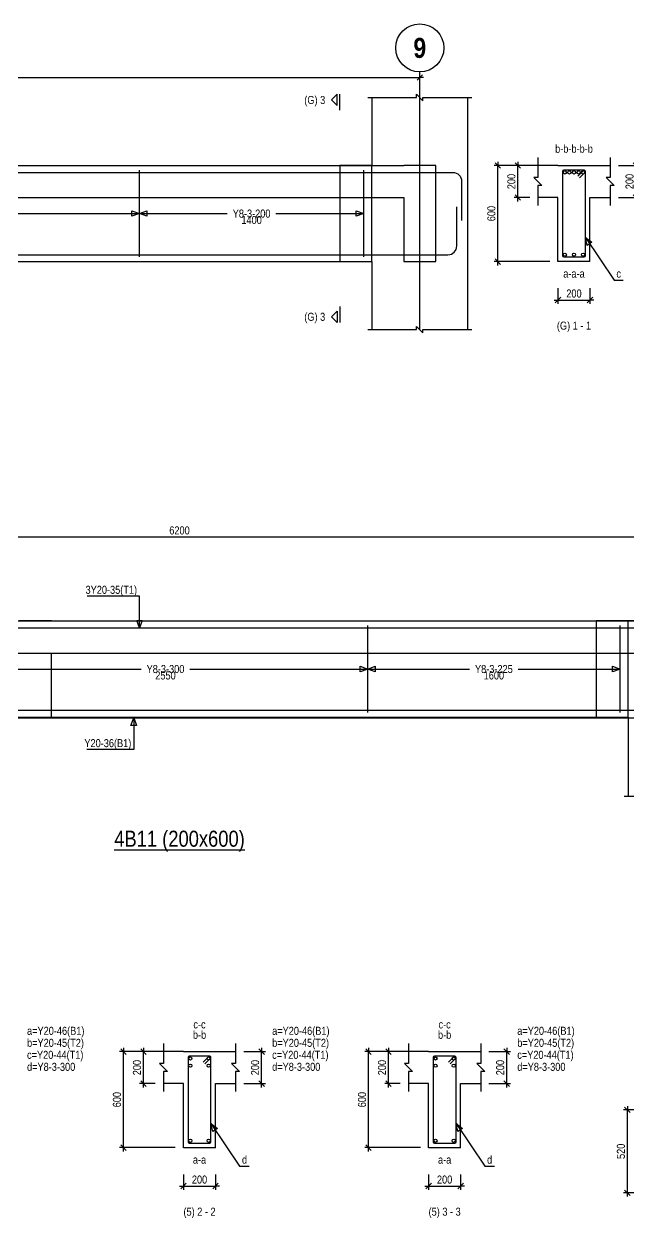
# Model space of a CAD drawing. Extents: x 0 to 206258, y -403073 to 0.
# Drawn here: x 21197 to 28741, y -251824 to -236904 of the extents above; entities that cross this region are included whole.
import ezdxf
from ezdxf.enums import TextEntityAlignment as Align
from ezdxf.lldxf.tags import DXFTag

# ---------------------------------------------------------------- set-up
doc = ezdxf.new("R2010")
doc.units = 0
doc.header["$LTSCALE"] = 1000
for name, color, linetype in [('Axis Circle(Dir 2)', 150, 'Continuous'), ('Axis Label(Dir 1)', 7, 'Continuous'), ('Axis Line(Dir 2)', 150, 'CENTER2'), ('Break Line', 5, 'Continuous'), ('Dimension Line', 5, 'Continuous'), ('Dimension Text', 5, 'Continuous'), ('Front Elevation Line', 40, 'Continuous'), ('Leader Line', 5, 'Continuous'), ('Link Line', 3, 'Continuous'), ('Rebar Label', 6, 'Continuous'), ('Rebar Line', 7, 'Continuous'), ('Section Label', 1, 'Continuous'), ('Section Line', 1, 'Continuous'), ('Top Rebar Label', 6, 'Continuous'), ('Top Rebar Line', 7, 'Continuous')]:
    doc.layers.add(name, color=color, linetype=linetype)
for name, color, linetype, true_color in [('Back Elevation Line', 191, 'HIDDEN2', 0xd4aaff), ('Beam Label(D)', 94, 'Continuous', 0x008100), ('Beam Line(D)', 112, 'Continuous', 0x00bd5e), ('Link Label', 94, 'Continuous', 0x008100)]:
    doc.layers.add(name, color=color, linetype=linetype, true_color=true_color)
doc.styles.add('Axis Label(Dir 1)', font='ARIALNB.TTF', dxfattribs={"height": 250})
doc.styles.add('Beam Label(D)', font='ARIALN.TTF', dxfattribs={"height": 200})
doc.styles.add('Dimension Text', font='ARIALN.TTF', dxfattribs={"height": 100})
doc.styles.add('Link Label', font='ARIALN.TTF', dxfattribs={"height": 100})
doc.styles.add('Rebar Label', font='ARIALN.TTF', dxfattribs={"height": 100})
doc.styles.add('Section Label', font='ARIALN.TTF', dxfattribs={"height": 100})
doc.styles.add('Top Rebar Label', font='ARIALN.TTF', dxfattribs={"height": 100})
tags = doc.linetypes.add('CENTER2', pattern=[1.125, 0.75, -0.125, 0.125, -0.125]).pattern_tags.tags
tags[10:11] = [DXFTag(74, 4), DXFTag(75, 0), DXFTag(340, '0'), DXFTag(46, 0.0), DXFTag(50, 0.0), DXFTag(44, 0.0), DXFTag(45, 0.0)]
tags[8:9] = [DXFTag(74, 4), DXFTag(75, 0), DXFTag(340, '0'), DXFTag(46, 0.0), DXFTag(50, 0.0), DXFTag(44, 0.0), DXFTag(45, 0.0)]
tags[6:7] = [DXFTag(74, 4), DXFTag(75, 0), DXFTag(340, '0'), DXFTag(46, 0.0), DXFTag(50, 0.0), DXFTag(44, 0.0), DXFTag(45, 0.0)]
tags[4:5] = [DXFTag(74, 4), DXFTag(75, 0), DXFTag(340, '0'), DXFTag(46, 0.0), DXFTag(50, 0.0), DXFTag(44, 0.0), DXFTag(45, 0.0)]
tags = doc.linetypes.add('HIDDEN2', pattern=[0.1875, 0.125, -0.0625]).pattern_tags.tags
tags[6:7] = [DXFTag(74, 4), DXFTag(75, 0), DXFTag(340, '0'), DXFTag(46, 0.0), DXFTag(50, 0.0), DXFTag(44, 0.0), DXFTag(45, 0.0)]
tags[4:5] = [DXFTag(74, 4), DXFTag(75, 0), DXFTag(340, '0'), DXFTag(46, 0.0), DXFTag(50, 0.0), DXFTag(44, 0.0), DXFTag(45, 0.0)]
doc.dimstyles.new('BEAM', dxfattribs={"dimtxt": 100, "dimasz": 30, "dimexe": 48.3, "dimexo": 103.5, "dimgap": 30, "dimtad": 1, "dimtoh": 1, "dimdec": 1, "dimlfac": 0.5, "dimdsep": 46, "dimtxsty": 'Dimension Text', "dimblk": 'PCDIM_TICK', "dimcen": 0.09, "dimclrd": 5, "dimclre": 5, "dimclrt": 5, "dimadec": 1, "dimazin": 0, "dimtp": 1, "dimtm": 1, "dimtfac": 1, "dimtdec": 4, "dimtofl": 0, "dimtmove": 0, "dimatfit": 3, "dimfxl": 1, "dimtolj": 1, "dimtzin": 0, "dimarcsym": 0})

# ---------------------------------------------------------------- blocks, each defined once
blk = doc.blocks.new('PCDIM_TICK')
at = {"layer": 'Dimension Line', "color": 0, "transparency": 33554687}
for p, q in [((1.15, 1.15), (-1.15, -1.15)), ((1.61, 0), (0, 0))]:
    blk.add_line(p, q, dxfattribs=at)
blk = doc.blocks.new('*U3114')
at = {"layer": 'Dimension Line', "color": 5, "true_color": 0x0000ff, "transparency": 16777216}
for p, q in [((13740, -237721), (13740, -237526)), ((26140, -237721), (26140, -237526)), ((13740, -237574), (26140, -237574))]:
    blk.add_line(p, q, dxfattribs=at)
at = {"layer": 'Dimension Line', "color": 5, "true_color": 0x0000ff, "transparency": 16777216, "xscale": 30, "yscale": 30, "rotation": 180.0000000000004}
blk.add_blockref('PCDIM_TICK', (13740, -237574), dxfattribs=at)
at = {"layer": 'Dimension Line', "color": 5, "true_color": 0x0000ff, "transparency": 16777216, "xscale": 30, "yscale": 30}
blk.add_blockref('PCDIM_TICK', (26140, -237574), dxfattribs=at)
at = {"layer": 'Dimension Line', "color": 5, "true_color": 0x0000ff, "transparency": 16777216, "insert": (19940, -237544), "char_height": 100, "width": 246.45, "attachment_point": 8, "style": 'Dimension Text'}
blk.add_mtext('6200', dxfattribs=at)
blk = doc.blocks.new('*U3115')
at = {"layer": 'Dimension Line', "color": 5, "true_color": 0x0000ff, "transparency": 16777216}
for p, q in [((28619, -238674), (28888, -238674)), ((28840, -239074), (28840, -238674)), ((28619, -239074), (28888, -239074))]:
    blk.add_line(p, q, dxfattribs=at)
at = {"layer": 'Dimension Line', "color": 5, "true_color": 0x0000ff, "transparency": 16777216, "xscale": 30, "yscale": 30}
for p, rotation in [((28840, -238674), 89.99999999999447), ((28840, -239074), 269.9999999999834)]:
    blk.add_blockref('PCDIM_TICK', p, dxfattribs=dict(at, rotation=rotation))
at = {"layer": 'Dimension Line', "color": 5, "true_color": 0x0000ff, "transparency": 16777216, "insert": (28810, -238874), "char_height": 100, "width": 182.77, "attachment_point": 8, "rotation": 90, "style": 'Dimension Text'}
blk.add_mtext('200', dxfattribs=at)
blk = doc.blocks.new('*U3116')
at = {"layer": 'Dimension Line', "color": 5, "true_color": 0x0000ff, "transparency": 16777216}
for p, q in [((27512, -238674), (27317, -238674)), ((27365, -239074), (27365, -238674)), ((27512, -239074), (27317, -239074))]:
    blk.add_line(p, q, dxfattribs=at)
at = {"layer": 'Dimension Line', "color": 5, "true_color": 0x0000ff, "transparency": 16777216, "xscale": 30, "yscale": 30}
for p, rotation in [((27365, -238674), 89.99999999999447), ((27365, -239074), 269.9999999999834)]:
    blk.add_blockref('PCDIM_TICK', p, dxfattribs=dict(at, rotation=rotation))
at = {"layer": 'Dimension Line', "color": 5, "true_color": 0x0000ff, "transparency": 16777216, "insert": (27335, -238874), "char_height": 100, "width": 182.77, "attachment_point": 8, "rotation": 90, "style": 'Dimension Text'}
blk.add_mtext('200', dxfattribs=at)
blk = doc.blocks.new('*U3117')
at = {"layer": 'Dimension Line', "color": 5, "true_color": 0x0000ff, "transparency": 16777216}
for p, q in [((27762, -238674), (27067, -238674)), ((27115, -239874), (27115, -238674)), ((27762, -239874), (27067, -239874))]:
    blk.add_line(p, q, dxfattribs=at)
at = {"layer": 'Dimension Line', "color": 5, "true_color": 0x0000ff, "transparency": 16777216, "xscale": 30, "yscale": 30}
for p, rotation in [((27115, -238674), 89.99999999999447), ((27115, -239874), 269.9999999999834)]:
    blk.add_blockref('PCDIM_TICK', p, dxfattribs=dict(at, rotation=rotation))
at = {"layer": 'Dimension Line', "color": 5, "true_color": 0x0000ff, "transparency": 16777216, "insert": (27085, -239274), "char_height": 100, "width": 181.97, "attachment_point": 8, "rotation": 90, "style": 'Dimension Text'}
blk.add_mtext('600', dxfattribs=at)
blk = doc.blocks.new('*U3118')
at = {"layer": 'Dimension Line', "color": 5, "true_color": 0x0000ff, "transparency": 16777216}
for p, q in [((27865, -240208), (27865, -240403)), ((28265, -240208), (28265, -240403)), ((27865, -240354), (28265, -240354))]:
    blk.add_line(p, q, dxfattribs=at)
at = {"layer": 'Dimension Line', "color": 5, "true_color": 0x0000ff, "transparency": 16777216, "xscale": 30, "yscale": 30, "rotation": 180.0000000000004}
blk.add_blockref('PCDIM_TICK', (27865, -240354), dxfattribs=at)
at = {"layer": 'Dimension Line', "color": 5, "true_color": 0x0000ff, "transparency": 16777216, "xscale": 30, "yscale": 30}
blk.add_blockref('PCDIM_TICK', (28265, -240354), dxfattribs=at)
at = {"layer": 'Dimension Line', "color": 5, "true_color": 0x0000ff, "transparency": 16777216, "insert": (28065, -240324), "char_height": 100, "width": 182.77, "attachment_point": 8, "style": 'Dimension Text'}
blk.add_mtext('200', dxfattribs=at)
blk = doc.blocks.new('*U3195')
at = {"layer": 'Dimension Line', "color": 5, "true_color": 0x0000ff, "transparency": 16777216}
for p, q in [((16940, -243461), (16940, -243266)), ((16940, -243314), (29340, -243314)), ((29340, -243461), (29340, -243266))]:
    blk.add_line(p, q, dxfattribs=at)
at = {"layer": 'Dimension Line', "color": 5, "true_color": 0x0000ff, "transparency": 16777216, "xscale": 30, "yscale": 30, "rotation": 180.0000000000004}
blk.add_blockref('PCDIM_TICK', (16940, -243314), dxfattribs=at)
at = {"layer": 'Dimension Line', "color": 5, "true_color": 0x0000ff, "transparency": 16777216, "xscale": 30, "yscale": 30}
blk.add_blockref('PCDIM_TICK', (29340, -243314), dxfattribs=at)
at = {"layer": 'Dimension Line', "color": 5, "true_color": 0x0000ff, "transparency": 16777216, "insert": (23140, -243284), "char_height": 100, "width": 246.45, "attachment_point": 8, "style": 'Dimension Text'}
blk.add_mtext('6200', dxfattribs=at)
blk = doc.blocks.new('*U3233')
at = {"layer": 'Dimension Line', "color": 5, "true_color": 0x0000ff, "transparency": 16777216}
for p, q in [((23944, -249744), (24213, -249744)), ((24165, -250144), (24165, -249744)), ((23944, -250144), (24213, -250144))]:
    blk.add_line(p, q, dxfattribs=at)
at = {"layer": 'Dimension Line', "color": 5, "true_color": 0x0000ff, "transparency": 16777216, "xscale": 30, "yscale": 30}
for p, rotation in [((24165, -249744), 89.99999999999447), ((24165, -250144), 269.9999999999834)]:
    blk.add_blockref('PCDIM_TICK', p, dxfattribs=dict(at, rotation=rotation))
at = {"layer": 'Dimension Line', "color": 5, "true_color": 0x0000ff, "transparency": 16777216, "insert": (24135, -249944), "char_height": 100, "width": 182.77, "attachment_point": 8, "rotation": 90, "style": 'Dimension Text'}
blk.add_mtext('200', dxfattribs=at)
blk = doc.blocks.new('*U3234')
at = {"layer": 'Dimension Line', "color": 5, "true_color": 0x0000ff, "transparency": 16777216}
for p, q in [((22837, -249744), (22642, -249744)), ((22690, -250144), (22690, -249744)), ((22837, -250144), (22642, -250144))]:
    blk.add_line(p, q, dxfattribs=at)
at = {"layer": 'Dimension Line', "color": 5, "true_color": 0x0000ff, "transparency": 16777216, "xscale": 30, "yscale": 30}
for p, rotation in [((22690, -249744), 89.99999999999447), ((22690, -250144), 269.9999999999834)]:
    blk.add_blockref('PCDIM_TICK', p, dxfattribs=dict(at, rotation=rotation))
at = {"layer": 'Dimension Line', "color": 5, "true_color": 0x0000ff, "transparency": 16777216, "insert": (22660, -249944), "char_height": 100, "width": 182.77, "attachment_point": 8, "rotation": 90, "style": 'Dimension Text'}
blk.add_mtext('200', dxfattribs=at)
blk = doc.blocks.new('*U3235')
at = {"layer": 'Dimension Line', "color": 5, "true_color": 0x0000ff, "transparency": 16777216}
for p, q in [((23087, -249744), (22392, -249744)), ((22440, -250944), (22440, -249744)), ((23087, -250944), (22392, -250944))]:
    blk.add_line(p, q, dxfattribs=at)
at = {"layer": 'Dimension Line', "color": 5, "true_color": 0x0000ff, "transparency": 16777216, "xscale": 30, "yscale": 30}
for p, rotation in [((22440, -249744), 89.99999999999447), ((22440, -250944), 269.9999999999834)]:
    blk.add_blockref('PCDIM_TICK', p, dxfattribs=dict(at, rotation=rotation))
at = {"layer": 'Dimension Line', "color": 5, "true_color": 0x0000ff, "transparency": 16777216, "insert": (22410, -250344), "char_height": 100, "width": 181.97, "attachment_point": 8, "rotation": 90, "style": 'Dimension Text'}
blk.add_mtext('600', dxfattribs=at)
blk = doc.blocks.new('*U3236')
at = {"layer": 'Dimension Line', "color": 5, "true_color": 0x0000ff, "transparency": 16777216}
for p, q in [((23190, -251278), (23190, -251473)), ((23590, -251278), (23590, -251473)), ((23190, -251424), (23590, -251424))]:
    blk.add_line(p, q, dxfattribs=at)
at = {"layer": 'Dimension Line', "color": 5, "true_color": 0x0000ff, "transparency": 16777216, "xscale": 30, "yscale": 30, "rotation": 180.0000000000004}
blk.add_blockref('PCDIM_TICK', (23190, -251424), dxfattribs=at)
at = {"layer": 'Dimension Line', "color": 5, "true_color": 0x0000ff, "transparency": 16777216, "xscale": 30, "yscale": 30}
blk.add_blockref('PCDIM_TICK', (23590, -251424), dxfattribs=at)
at = {"layer": 'Dimension Line', "color": 5, "true_color": 0x0000ff, "transparency": 16777216, "insert": (23390, -251394), "char_height": 100, "width": 182.77, "attachment_point": 8, "style": 'Dimension Text'}
blk.add_mtext('200', dxfattribs=at)
blk = doc.blocks.new('*U3237')
at = {"layer": 'Dimension Line', "color": 5, "true_color": 0x0000ff, "transparency": 16777216}
for p, q in [((27004, -249744), (27274, -249744)), ((27225, -250144), (27225, -249744)), ((27004, -250144), (27274, -250144))]:
    blk.add_line(p, q, dxfattribs=at)
at = {"layer": 'Dimension Line', "color": 5, "true_color": 0x0000ff, "transparency": 16777216, "xscale": 30, "yscale": 30}
for p, rotation in [((27225, -249744), 89.99999999999447), ((27225, -250144), 269.9999999999834)]:
    blk.add_blockref('PCDIM_TICK', p, dxfattribs=dict(at, rotation=rotation))
at = {"layer": 'Dimension Line', "color": 5, "true_color": 0x0000ff, "transparency": 16777216, "insert": (27195, -249944), "char_height": 100, "width": 182.77, "attachment_point": 8, "rotation": 90, "style": 'Dimension Text'}
blk.add_mtext('200', dxfattribs=at)
blk = doc.blocks.new('*U3238')
at = {"layer": 'Dimension Line', "color": 5, "true_color": 0x0000ff, "transparency": 16777216}
for p, q in [((25897, -249744), (25702, -249744)), ((25750, -250144), (25750, -249744)), ((25897, -250144), (25702, -250144))]:
    blk.add_line(p, q, dxfattribs=at)
at = {"layer": 'Dimension Line', "color": 5, "true_color": 0x0000ff, "transparency": 16777216, "xscale": 30, "yscale": 30}
for p, rotation in [((25750, -249744), 89.99999999999447), ((25750, -250144), 269.9999999999834)]:
    blk.add_blockref('PCDIM_TICK', p, dxfattribs=dict(at, rotation=rotation))
at = {"layer": 'Dimension Line', "color": 5, "true_color": 0x0000ff, "transparency": 16777216, "insert": (25720, -249944), "char_height": 100, "width": 182.77, "attachment_point": 8, "rotation": 90, "style": 'Dimension Text'}
blk.add_mtext('200', dxfattribs=at)
blk = doc.blocks.new('*U3239')
at = {"layer": 'Dimension Line', "color": 5, "true_color": 0x0000ff, "transparency": 16777216}
for p, q in [((26147, -249744), (25452, -249744)), ((25500, -250944), (25500, -249744)), ((26147, -250944), (25452, -250944))]:
    blk.add_line(p, q, dxfattribs=at)
at = {"layer": 'Dimension Line', "color": 5, "true_color": 0x0000ff, "transparency": 16777216, "xscale": 30, "yscale": 30}
for p, rotation in [((25500, -249744), 89.99999999999447), ((25500, -250944), 269.9999999999834)]:
    blk.add_blockref('PCDIM_TICK', p, dxfattribs=dict(at, rotation=rotation))
at = {"layer": 'Dimension Line', "color": 5, "true_color": 0x0000ff, "transparency": 16777216, "insert": (25470, -250344), "char_height": 100, "width": 181.97, "attachment_point": 8, "rotation": 90, "style": 'Dimension Text'}
blk.add_mtext('600', dxfattribs=at)
blk = doc.blocks.new('*U3240')
at = {"layer": 'Dimension Line', "color": 5, "true_color": 0x0000ff, "transparency": 16777216}
for p, q in [((26250, -251278), (26250, -251473)), ((26650, -251278), (26650, -251473)), ((26250, -251424), (26650, -251424))]:
    blk.add_line(p, q, dxfattribs=at)
at = {"layer": 'Dimension Line', "color": 5, "true_color": 0x0000ff, "transparency": 16777216, "xscale": 30, "yscale": 30, "rotation": 180.0000000000004}
blk.add_blockref('PCDIM_TICK', (26250, -251424), dxfattribs=at)
at = {"layer": 'Dimension Line', "color": 5, "true_color": 0x0000ff, "transparency": 16777216, "xscale": 30, "yscale": 30}
blk.add_blockref('PCDIM_TICK', (26650, -251424), dxfattribs=at)
at = {"layer": 'Dimension Line', "color": 5, "true_color": 0x0000ff, "transparency": 16777216, "insert": (26450, -251394), "char_height": 100, "width": 182.77, "attachment_point": 8, "style": 'Dimension Text'}
blk.add_mtext('200', dxfattribs=at)
blk = doc.blocks.new('*U3242')
at = {"layer": 'Dimension Line', "color": 5, "true_color": 0x0000ff, "transparency": 16777216}
for p, q in [((28957, -250472), (28684, -250472)), ((28732, -251508), (28732, -250472)), ((28957, -251508), (28684, -251508))]:
    blk.add_line(p, q, dxfattribs=at)
at = {"layer": 'Dimension Line', "color": 5, "true_color": 0x0000ff, "transparency": 16777216, "xscale": 30, "yscale": 30}
for p, rotation in [((28732, -250472), 89.99999999999447), ((28732, -251508), 269.9999999999834)]:
    blk.add_blockref('PCDIM_TICK', p, dxfattribs=dict(at, rotation=rotation))
at = {"layer": 'Dimension Line', "color": 5, "true_color": 0x0000ff, "transparency": 16777216, "insert": (28702, -250990), "char_height": 100, "width": 181.5, "attachment_point": 8, "rotation": 90, "style": 'Dimension Text'}
blk.add_mtext('520', dxfattribs=at)

msp = doc.modelspace()

# ---------------------------------------------------------------- linework, layer by layer
at = {"layer": 'Axis Circle(Dir 2)', "transparency": 33554687}
msp.add_circle((26140.146, -237204.284), 300, dxfattribs=at)
at = {"layer": 'Axis Line(Dir 2)', "transparency": 33554687}
msp.add_lwpolyline([(26140.146, -240724.284), (26140.146, -237504.284)], dxfattribs=at)
at = {"layer": 'Back Elevation Line', "transparency": 33554687}
for points in [[(18340.146, -238674.284), (25940.146, -238674.284)], [(18340.146, -238674.284), (25140.146, -238674.284), (25140.146, -239074.284)], [(26340.146, -238674.284), (25940.146, -238674.284)], [(26340.146, -239874.284), (26340.146, -238674.284)], [(18340.146, -239074.284), (25940.146, -239074.284)], [(18340.146, -239074.284), (25140.146, -239074.284)], [(25940.146, -239074.284), (25940.146, -239874.284)], [(25940.146, -239874.284), (26340.146, -239874.284)], [(21540.146, -244364.284), (21140.146, -244364.284)], [(21540.146, -244364.284), (29140.146, -244364.284)], [(21540.146, -244364.284), (28340.146, -244364.284), (28340.146, -244764.284)], [(21540.146, -245564.284), (21540.146, -244764.284)], [(21540.146, -244764.284), (29140.146, -244764.284)], [(21540.146, -244764.284), (28340.146, -244764.284)], [(21140.146, -245564.284), (21540.146, -245564.284)]]:
    msp.add_lwpolyline(points, dxfattribs=at)
at = {"layer": 'Beam Line(D)', "transparency": 33554687}
for points in [[(25540.146, -237824.284), (25540.146, -238674.284)], [(26740.146, -238674.284), (26740.146, -237824.284)], [(14340.146, -238674.284), (25540.146, -238674.284)], [(26740.146, -240724.284), (26740.146, -238674.284)], [(27865.146, -238674.284), (27615.146, -238674.284)], [(27865.146, -238674.284), (28265.146, -238674.284)], [(27865.146, -238674.284), (27865.146, -238674.284)], [(28265.146, -238674.284), (28265.146, -238674.284)], [(28265.146, -238674.284), (28515.146, -238674.284)], [(28265.146, -239874.284), (27865.146, -239874.284), (27865.146, -239074.284), (27615.146, -239074.284)], [(28265.146, -239874.284), (28265.146, -239074.284), (28515.146, -239074.284)], [(14340.146, -239874.284), (25540.146, -239874.284)], [(25540.146, -239874.284), (25540.146, -240724.284)], [(17540.146, -244364.284), (28740.146, -244364.284)], [(29940.146, -244364.284), (28740.146, -244364.284)], [(17540.146, -245564.284), (28740.145, -245564.284)], [(28740.145, -245564.284), (28740.145, -246554.284)], [(23190.029, -249744.284), (22940.029, -249744.284)], [(23190.029, -249744.284), (23590.029, -249744.284)], [(23190.029, -249744.284), (23190.029, -249744.284)], [(23590.029, -249744.284), (23590.029, -249744.284)], [(23590.029, -249744.284), (23840.029, -249744.284)], [(26250.268, -249744.284), (26000.268, -249744.284)], [(26250.268, -249744.284), (26650.268, -249744.284)], [(26250.268, -249744.284), (26250.268, -249744.284)], [(26650.268, -249744.284), (26650.268, -249744.284)], [(26650.268, -249744.284), (26900.268, -249744.284)], [(23590.029, -250944.284), (23190.029, -250944.284), (23190.029, -250144.284), (22940.029, -250144.284)], [(23590.029, -250944.284), (23590.029, -250144.284), (23840.029, -250144.284)], [(26650.268, -250944.284), (26250.268, -250944.284), (26250.268, -250144.284), (26000.268, -250144.284)], [(26650.268, -250944.284), (26650.268, -250144.284), (26900.268, -250144.284)]]:
    msp.add_lwpolyline(points, dxfattribs=at)
at = {"layer": 'Break Line', "transparency": 33554687}
for points in [[(25490.146, -237824.284), (26100.146, -237824.284), (26100.146, -237784.284), (26180.146, -237864.284), (26180.146, -237824.284), (26790.146, -237824.284)], [(27615.146, -238574.284), (27615.146, -238824.284), (27565.146, -238824.284), (27665.146, -238924.284), (27615.146, -238924.284), (27615.146, -239174.284)], [(28515.146, -238574.284), (28515.146, -238824.284), (28465.146, -238824.284), (28565.146, -238924.284), (28515.146, -238924.284), (28515.146, -239174.284)], [(25490.146, -240724.284), (26100.146, -240724.284), (26100.146, -240684.284), (26180.146, -240764.284), (26180.146, -240724.284), (26790.146, -240724.284)], [(28690.145, -246554.284), (29300.146, -246554.284), (29300.146, -246514.284), (29380.146, -246594.284), (29380.146, -246554.284), (29990.146, -246554.284)], [(22940.029, -249644.284), (22940.029, -249894.284), (22890.029, -249894.284), (22990.029, -249994.284), (22940.029, -249994.284), (22940.029, -250244.284)], [(23840.029, -249644.284), (23840.029, -249894.284), (23790.029, -249894.284), (23890.029, -249994.284), (23840.029, -249994.284), (23840.029, -250244.284)], [(26000.268, -249644.284), (26000.268, -249894.284), (25950.268, -249894.284), (26050.268, -249994.284), (26000.268, -249994.284), (26000.268, -250244.284)], [(26900.268, -249644.284), (26900.268, -249894.284), (26850.268, -249894.284), (26950.268, -249994.284), (26900.268, -249994.284), (26900.268, -250244.284)]]:
    msp.add_lwpolyline(points, dxfattribs=at)
at = {"layer": 'Front Elevation Line', "transparency": 33554687}
for points in [[(13740.146, -239074.284), (13740.146, -238674.284), (25140.146, -238674.284)], [(25540.146, -238674.284), (25140.146, -238674.284)], [(25540.146, -239874.284), (25540.146, -238674.284)], [(13740.146, -239074.284), (25140.146, -239074.284)], [(25140.145, -239074.284), (25140.146, -239874.284)], [(25140.146, -239874.284), (25540.146, -239874.284)], [(17140.146, -244364.284), (28340.146, -244364.284)], [(28740.146, -244364.284), (28340.146, -244364.284)], [(28740.146, -245564.284), (28740.146, -244364.284)], [(17140.146, -244764.284), (28340.146, -244764.284)], [(28340.146, -244764.284), (28340.146, -245564.284)], [(28340.146, -245564.284), (28740.146, -245564.284)]]:
    msp.add_lwpolyline(points, dxfattribs=at)
at = {"layer": 'Leader Line', "transparency": 33554687}
for points in [[(20244.79, -239274.284), (22640.146, -239274.284), (22546.177, -239308.486), (22546.177, -239240.082), (22640.146, -239274.284)], [(22640.146, -239274.284), (22734.116, -239240.082), (22734.116, -239308.486), (22640.146, -239274.284), (23735.502, -239274.284)], [(24344.79, -239274.284), (25440.146, -239274.284), (25346.176, -239308.486), (25346.176, -239240.082), (25440.146, -239274.284)], [(28288.086, -239633.009), (28231.402, -239671.297), (28207.146, -239574.284), (28288.086, -239633.009)], [(28207.146, -239574.284), (28565.146, -240104.284), (28678.275, -240104.284)], [(22640.146, -244450.284), (22640.146, -244054.284), (21985.155, -244054.284)], [(22605.944, -244356.314), (22674.348, -244356.314), (22640.146, -244450.284), (22605.944, -244356.314)], [(20440.146, -244964.284), (20534.115, -244930.082), (20534.115, -244998.486), (20440.146, -244964.284), (22660.502, -244964.284)], [(23269.79, -244964.284), (25490.145, -244964.284), (25396.176, -244998.486), (25396.176, -244930.082), (25490.145, -244964.284)], [(25490.145, -244964.284), (25584.115, -244930.082), (25584.115, -244998.486), (25490.145, -244964.284), (26760.501, -244964.284)], [(27369.789, -244964.284), (28640.145, -244964.284), (28546.176, -244998.486), (28546.176, -244930.082), (28640.145, -244964.284)], [(22568.33, -245574.422), (22568.331, -245970.422), (21982.024, -245970.422)], [(22602.533, -245668.391), (22534.129, -245668.391), (22568.33, -245574.422), (22602.533, -245668.391)], [(23612.969, -250703.008), (23556.285, -250741.297), (23532.029, -250644.283), (23612.969, -250703.008)], [(23532.029, -250644.283), (23890.029, -251174.284), (24010.841, -251174.284)], [(26673.209, -250703.009), (26616.524, -250741.298), (26592.268, -250644.284), (26673.209, -250703.009)], [(26592.268, -250644.284), (26950.268, -251174.284), (27071.079, -251174.284)]]:
    msp.add_lwpolyline(points, dxfattribs=at)
at = {"layer": 'Link Line', "transparency": 33554687}
for p, q in [((22640.146, -239816.284), (22640.146, -238732.284)), ((25440.146, -239816.284), (25440.146, -238732.284)), ((25490.145, -245506.284), (25490.145, -244422.284)), ((28640.145, -245506.284), (28640.145, -244422.284))]:
    msp.add_line(p, q, dxfattribs=at)
for points in [[(28132.335, -238826.894), (28203.045, -238756.183, 0.668178638), (28193.146, -238732.284), (27937.146, -238732.284, 0.414213562), (27923.146, -238746.284), (27923.146, -239802.284, 0.414213562), (27937.146, -239816.284), (28193.146, -239816.284, 0.414213562), (28207.146, -239802.284), (28207.146, -238746.284, 0.668178638), (28183.246, -238736.384), (28112.536, -238807.095)], [(23457.218, -249896.894), (23527.929, -249826.183, 0.668178638), (23518.029, -249802.284), (23262.029, -249802.284, 0.414213562), (23248.029, -249816.284), (23248.029, -250872.284, 0.414213562), (23262.029, -250886.284), (23518.029, -250886.284, 0.414213562), (23532.029, -250872.284), (23532.029, -249816.284, 0.668178638), (23508.13, -249806.384), (23437.419, -249877.095)], [(26517.457, -249896.894), (26588.167, -249826.183, 0.668178638), (26578.268, -249802.284), (26322.268, -249802.284, 0.414213562), (26308.268, -249816.284), (26308.268, -250872.284, 0.414213562), (26322.268, -250886.284), (26578.268, -250886.284, 0.414213562), (26592.268, -250872.284), (26592.268, -249816.284, 0.668178638), (26568.368, -249806.384), (26497.658, -249877.095)]]:
    msp.add_lwpolyline(points, format="xyb", dxfattribs=at)
at = {"layer": 'Rebar Line', "transparency": 33554687}
for points in [[(13278.146, -239188.284), (13278.146, -239678.328, 0.414213562), (13388.102, -239788.284), (26492.19, -239788.284, 0.414213562), (26602.146, -239678.328), (26602.146, -239188.284)], [(13278.146, -244442.284), (13278.146, -245368.328, 0.414213562), (13388.102, -245478.284), (29692.191, -245478.284, 0.414213813), (29802.147, -245368.328), (29802.147, -244878.284)], [(14266.33, -245574.422), (29680.376, -245574.422, 0.414213813), (29790.332, -245464.466), (29790.331, -244974.422)]]:
    msp.add_lwpolyline(points, format="xyb", dxfattribs=at)
for centre in [(27951.146, -238760.284), (28008.146, -238760.284), (28065.146, -238760.284), (28122.146, -238760.284), (28179.146, -238760.284), (27951.146, -239788.284), (28065.146, -239788.284), (28179.146, -239788.284), (23276.029, -249830.284), (23276.029, -249920.284), (23504.029, -249830.284), (23504.029, -249920.284), (26336.268, -249830.284), (26336.268, -249920.284), (26564.268, -249830.284), (26564.268, -249920.284), (23276.029, -250858.284), (23504.029, -250858.284), (26336.268, -250858.284), (26564.268, -250858.284)]:
    msp.add_circle(centre, 20, dxfattribs=at)
at = {"layer": 'Section Line', "transparency": 33554687}
for points in [[(25110.145, -237784.284), (25039.435, -237854.994), (25110.145, -237925.705), (25110.145, -237784.284)], [(25140.145, -237984.284), (25140.145, -237784.284)], [(25110.145, -240634.284), (25110.145, -240634.284), (25039.435, -240563.573), (25110.145, -240492.862), (25110.145, -240634.284)], [(25140.145, -240434.284), (25140.145, -240634.284)]]:
    msp.add_lwpolyline(points, dxfattribs=at)
at = {"layer": 'Top Rebar Line', "transparency": 33554687}
for points in [[(13218.146, -239360.284), (13218.146, -238870.239, -0.414213562), (13328.102, -238760.284), (26552.19, -238760.284, -0.414213562), (26662.146, -238870.239), (26662.146, -239360.284)], [(14882.147, -244450.284), (29752.191, -244450.284, -0.414213562), (29862.147, -244560.239), (29862.147, -245050.284)]]:
    msp.add_lwpolyline(points, format="xyb", dxfattribs=at)

# ---------------------------------------------------------------- texts
at = {"layer": 'Axis Label(Dir 1)', "transparency": 33554687, "style": 'Axis Label(Dir 1)'}
msp.add_text('9', height=250, dxfattribs=at).set_placement((26140.146, -237204.284), align=Align.MIDDLE_CENTER)
at = {"layer": 'Beam Label(D)', "transparency": 33554687, "style": 'Beam Label(D)'}
msp.add_text('%%U4B11 (200x600)', height=200, dxfattribs=at).set_placement((23140.146, -246984.284), align=Align.TOP_CENTER)
at = {"layer": 'Dimension Text', "transparency": 33554687, "style": 'Dimension Text'}
for s, p in [('1400', (24040.146, -239304.284)), ('2550', (22965.146, -244994.284)), ('1600', (27065.145, -244994.284))]:
    msp.add_text(s, height=100, dxfattribs=at).set_placement(p, align=Align.TOP_CENTER)
at = {"layer": 'Link Label', "transparency": 33554687, "style": 'Link Label'}
for s, p in [('Y8-3-200', (24040.146, -239274.284)), ('Y8-3-300', (22965.146, -244964.284)), ('Y8-3-225', (27065.145, -244964.284))]:
    msp.add_text(s, height=100, dxfattribs=at).set_placement(p, align=Align.MIDDLE_CENTER)
for s, p in [('c', (28595.146, -240074.284)), (' d=Y8-3-300', (21204.79, -249984.284)), (' d=Y8-3-300', (24265.029, -249984.284)), (' d=Y8-3-300', (27325.268, -249984.284)), ('d', (23920.029, -251144.284)), ('d', (26980.268, -251144.284))]:
    msp.add_text(s, height=100, dxfattribs=at).set_placement(p)
at = {"layer": 'Rebar Label', "transparency": 33554687, "style": 'Rebar Label'}
for s, p in [('b-b-b-b-b', (28065.146, -238544.284)), ('a-a-a', (28065.146, -240104.284)), ('c-c', (23390.029, -249484.284)), ('c-c', (26450.268, -249484.284)), ('b-b', (23390.029, -249614.284)), ('b-b', (26450.268, -249614.284)), ('a-a', (23390.029, -251174.284)), ('a-a', (26450.268, -251174.284))]:
    msp.add_text(s, height=100, dxfattribs=at).set_placement(p, align=Align.BOTTOM_CENTER)
msp.add_text(' Y20-36(B1)', height=100, dxfattribs=at).set_placement((22538.331, -245940.422), align=Align.RIGHT)
for p in [(21204.79, -249534.284), (24265.029, -249534.284), (27325.268, -249534.284)]:
    msp.add_text(' a=Y20-46(B1)', height=100, dxfattribs=at).set_placement(p)
at = {"layer": 'Section Label', "transparency": 33554687, "style": 'Section Label'}
for p in [(24959.435, -237854.994), (24959.435, -240563.573)]:
    msp.add_text('(G) 3', height=100, dxfattribs=at).set_placement(p, align=Align.MIDDLE_RIGHT)
for s, p in [('(G) 1 - 1', (28065.146, -240754.284)), ('(5) 2 - 2', (23390.029, -251824.284)), ('(5) 3 - 3', (26450.268, -251824.284))]:
    msp.add_text(s, height=100, dxfattribs=at).set_placement(p, align=Align.BOTTOM_CENTER)
at = {"layer": 'Top Rebar Label', "transparency": 33554687, "style": 'Top Rebar Label'}
msp.add_text(' 3Y20-35(T1)', height=100, dxfattribs=at).set_placement((22610.146, -244024.284), align=Align.RIGHT)
for s, p in [(' b=Y20-45(T2)', (21204.79, -249684.284)), (' b=Y20-45(T2)', (24265.029, -249684.284)), (' b=Y20-45(T2)', (27325.268, -249684.284)), (' c=Y20-44(T1)', (21204.79, -249834.284)), (' c=Y20-44(T1)', (24265.029, -249834.284)), (' c=Y20-44(T1)', (27325.268, -249834.284))]:
    msp.add_text(s, height=100, dxfattribs=at).set_placement(p)

# ---------------------------------------------------------------- dimensions: what is measured, and where the dimension line sits
at = {"layer": 'Dimension Line', "transparency": 33554687}
for base, p1, p2, text, picture, middle in [((19940.146, -237574.284), (13740.146, -237824.284), (26140.146, -237824.284), '6200', '*U3114', (19940.146, -237574.284)), ((28065.146, -240354.284), (27865.146, -240104.284), (28265.146, -240104.284), '200', '*U3118', (28065.146, -240354.284)), ((23140.146, -243314.284), (16940.146, -243564.284), (29340.146, -243564.284), '6200', '*U3195', (23140.146, -243314.284)), ((23390.029, -251424.284), (23190.029, -251174.284), (23590.029, -251174.284), '200', '*U3236', (23390.029, -251424.284)), ((26450.268, -251424.284), (26250.268, -251174.284), (26650.268, -251174.284), '200', '*U3240', (26450.268, -251424.284))]:
    dim = msp.add_linear_dim(base=base, p1=p1, p2=p2, text=text, dimstyle='BEAM', override={"dimscale": 1, "dimtxt": 100, "dimasz": 30, "dimexe": 48.3, "dimexo": 103.5, "dimgap": 30, "dimtad": 1, "dimtih": 0, "dimdec": 1, "dimlfac": 0.5, "dimzin": 8, "dimlunit": 2, "dimpost": '', "dimtxsty": 'Dimension Text', "dimblk": 'PCDIM_TICK', "dimse1": 0, "dimse2": 0, "dimsd2": 0, "dimclrd": 5, "dimclre": 5, "dimclrt": 5, "dimaunit": 0, "dimadec": 1, "dimazin": 0, "dimtol": 0, "dimtp": 1, "dimtm": 1, "dimtmove": 0}, dxfattribs=at)
    dim.commit()
    dim.dimension.update_dxf_attribs({"geometry": picture, "text_midpoint": middle})
for base, p1, p2, text, picture, middle in [((27115.146, -239274.284), (27865.146, -239874.284), (27865.146, -238674.284), '600', '*U3117', (27115.146, -239274.284)), ((27365.146, -238874.284), (27615.146, -239074.284), (27615.146, -238674.284), '200', '*U3116', (27365.146, -238874.284)), ((28840.146, -238874.284), (28515.146, -239074.284), (28515.146, -238674.284), '200', '*U3115', (28840.146, -238874.284)), ((22440.029, -250344.284), (23190.029, -250944.284), (23190.029, -249744.284), '600', '*U3235', (22440.029, -250344.284)), ((22690.029, -249944.284), (22940.029, -250144.284), (22940.029, -249744.284), '200', '*U3234', (22690.029, -249944.284)), ((24165.029, -249944.284), (23840.029, -250144.284), (23840.029, -249744.284), '200', '*U3233', (24165.029, -249944.284)), ((25500.268, -250344.284), (26250.268, -250944.284), (26250.268, -249744.284), '600', '*U3239', (25500.268, -250344.284)), ((25750.268, -249944.284), (26000.268, -250144.284), (26000.268, -249744.284), '200', '*U3238', (25750.268, -249944.284)), ((27225.268, -249944.284), (26900.268, -250144.284), (26900.268, -249744.284), '200', '*U3237', (27225.268, -249944.284)), ((28732.064, -250990.284), (29060.064, -251508.284), (29060.064, -250472.284), '520', '*U3242', (28732.064, -250990.284))]:
    dim = msp.add_linear_dim(base=base, p1=p1, p2=p2, angle=90, text=text, dimstyle='BEAM', override={"dimscale": 1, "dimtxt": 100, "dimasz": 30, "dimexe": 48.3, "dimexo": 103.5, "dimgap": 30, "dimtad": 1, "dimtih": 0, "dimdec": 1, "dimlfac": 0.5, "dimzin": 8, "dimlunit": 2, "dimpost": '', "dimtxsty": 'Dimension Text', "dimblk": 'PCDIM_TICK', "dimse1": 0, "dimse2": 0, "dimsd2": 0, "dimclrd": 5, "dimclre": 5, "dimclrt": 5, "dimaunit": 0, "dimadec": 1, "dimazin": 0, "dimtol": 0, "dimtp": 1, "dimtm": 1, "dimtmove": 0}, dxfattribs=at)
    dim.commit()
    dim.dimension.update_dxf_attribs({"geometry": picture, "text_midpoint": middle})

doc.saveas('drawing.dxf')
